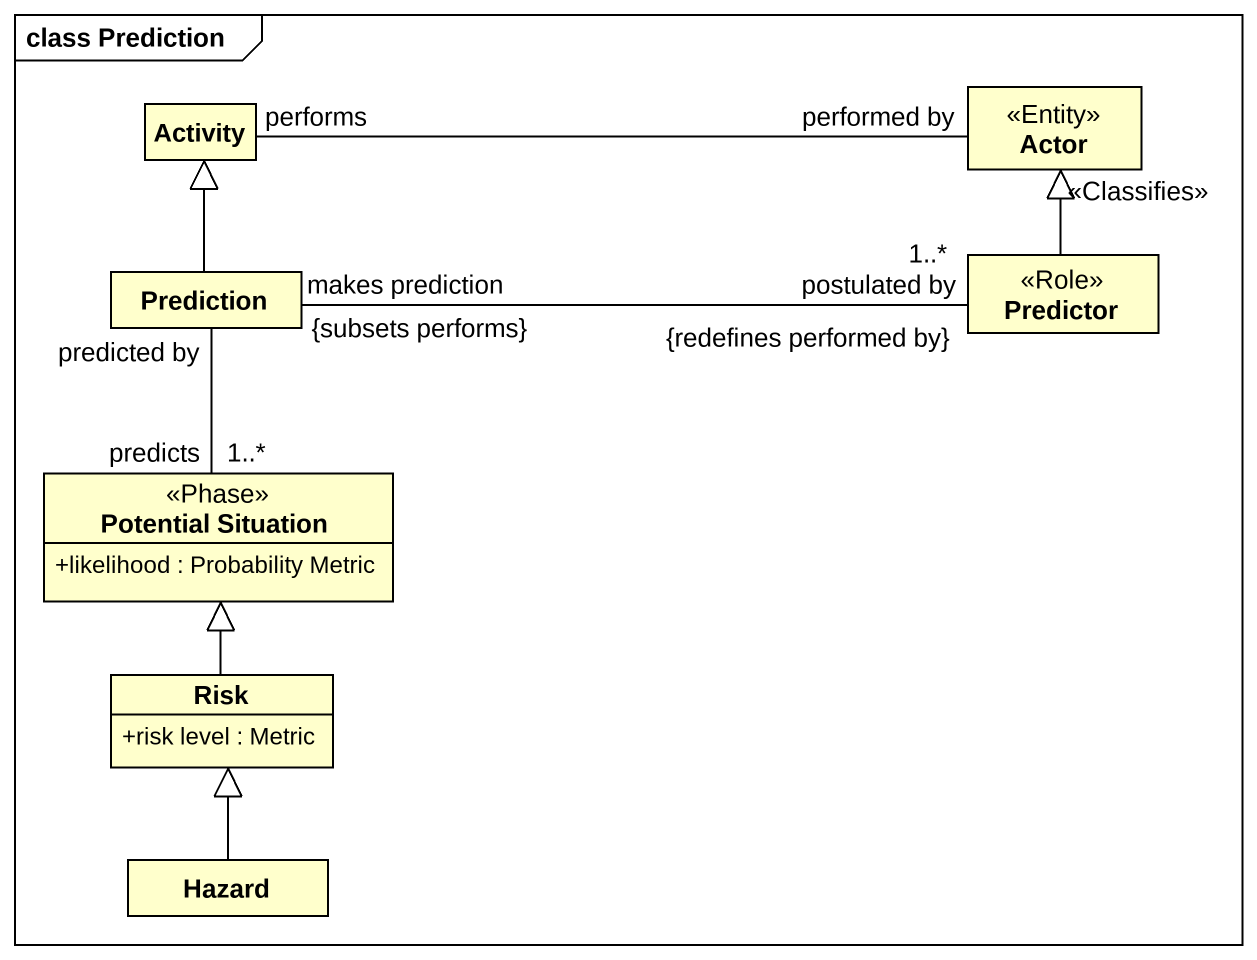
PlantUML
@startuml
mainframe class Prediction
hide circle
hide empty members
skinparam classAttributeIconSize 0
class Activity
class "Actor" as Actor_ <<Entity>>
class Predictor <<Role>>
class Prediction
class "Potential Situation" as Potential_Situation <<Phase>> {
  +likelihood : Probability Metric
}
class Risk {
  +risk level : Metric
}
class Hazard
Actor_ "performed by" -left- "performs" Activity
Predictor -up-|> Actor_ : <<Classifies>>
Prediction -up-|> Activity
Prediction "makes prediction\n{subsets performs}" -right- "postulated by\n{redefines performed by}\n1..*" Predictor
Prediction "predicted by" -- "predicts\n1..*" Potential_Situation
Risk -up-|> Potential_Situation
Hazard -up-|> Risk
@enduml
